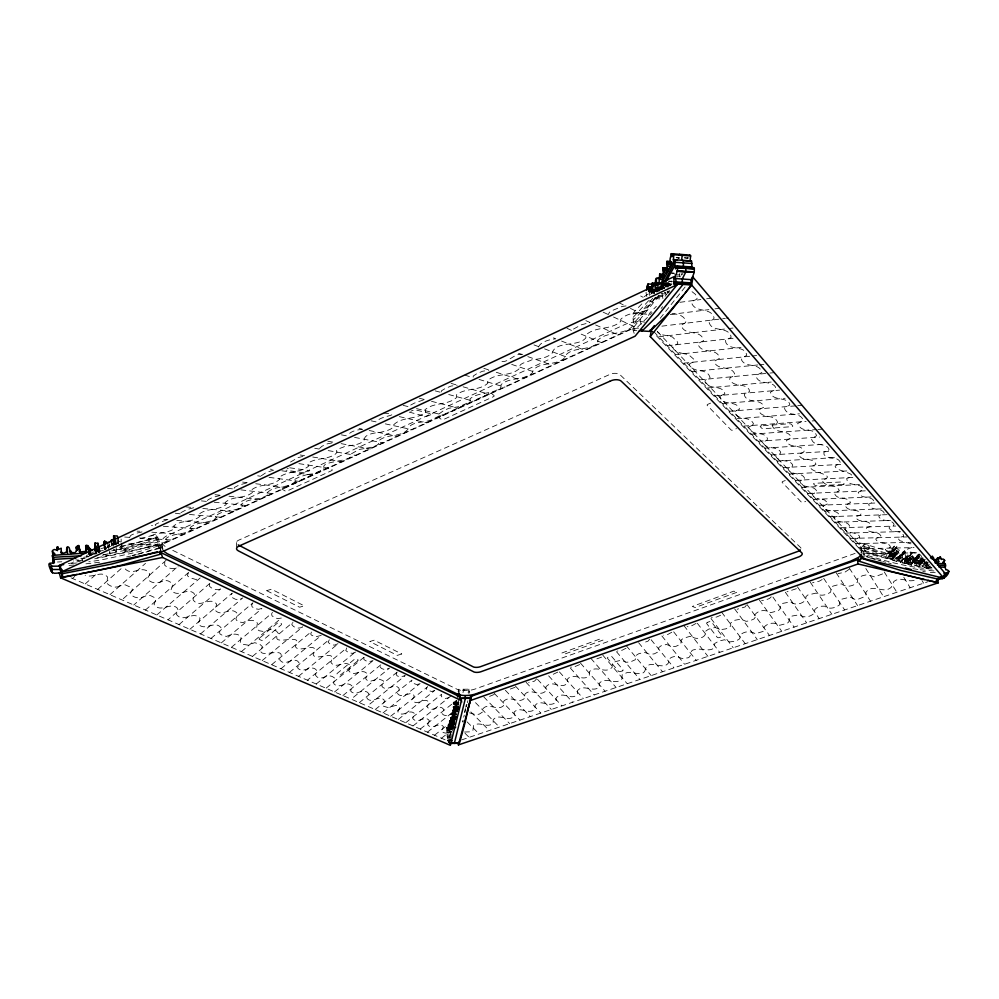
<?xml version="1.0" encoding="UTF-8"?>
<svg xmlns="http://www.w3.org/2000/svg" width="999" height="999" viewBox="0 0 999 999"><rect width="100%" height="100%" fill="white"/><g stroke="black" fill="none" stroke-linecap="round" stroke-linejoin="round"><path stroke-width="0.75" stroke-dasharray="5 3.75" d="M455.806 727.222L446.99 727.284L447.028 729.158A4.271 0.837 89.2 0 1 447.09 729.794L447.177 733.191A19.193 3.759 89.2 0 1 447.127 733.653L447.115 733.753A3.696 0.737 89.1 0 0 447.053 734.215L447.102 735.788A6.119 1.211 89.2 0 0 447.202 736.275L447.44 737.387L452.559 737.2M452.122 727.971L451.998 727.185L452.023 729.045M96.104 551.81L96.329 553.084M454.782 722.277C445.467 725.099 449.075 717.07 456.131 720.104L450.512 720.154L450.374 718.094M912.174 561.588C931.006 543.968 905.007 564.035 914.31 561.938A10.177 7.617 39.4 0 1 913.96 560.914C919.442 553.833 899.899 565.172 911.687 565.159L919.417 556.393L911.188 563.798A10.14 7.605 39.4 0 0 911.538 564.81L911.687 565.159M456.905 716.832C450.387 720.903 448.663 710.127 456.555 713.786M105.744 546.865L105.082 548.601A1.336 1.111 -1.8 0 0 105.195 549.063L105.345 549.537M159.403 548.663L156.194 541.383L156.244 534.54L154.083 535.052A277.834 256.855 -6.7 0 0 146.491 536.975L137.35 539.535M452.859 730.569C446.203 735.726 446.303 718.718 453.296 724.038M457.317 717.507L452.235 717.607L451.873 715.097L456.968 714.909M458.216 711.425C451.198 714.672 449.625 706.805 457.654 709.752M447.777 740.122L451.498 739.547M161.925 547.889L161.975 541.858M448.326 726.398L453.359 726.273M160.364 549.762L160.664 547.29A118.282 97.852 -5.1 0 0 159.478 541.87L156.244 534.54M160.639 549.55L160.664 547.29M121.841 543.756L121.953 547.527L121.004 549.462L121.878 550.062L146.528 543.806A275.399 254.957 -7.2 0 1 154.058 541.883L156.194 541.383M451.898 715.009L451.635 713.124L456.718 713.061M116.184 547.477L116.446 551.585L115.472 551.935A51.261 42.133 -1 0 1 113.049 552.734L109.828 553.608L109.59 544.48M447.627 740.808L447.739 740.109L451.536 739.959M448.139 725.049L453.171 724.937L453.209 723.85M455.207 724.675L450.162 724.787L449.438 720.416M456.893 717.12L451.81 717.207L451.261 720.866A8.591 1.711 89.2 0 0 451.186 719.917L450.661 718.194L455.706 718.056L450.387 717.856L456.855 717.619M458.816 707.317L453.196 707.367L453.321 702.397L462.462 701.947M458.216 706.78L458.291 705.906M450.761 719.03L455.869 718.918M453.933 726.635C445.367 729.407 450.924 727.834 449.3 722.339M453.196 707.367L453.396 706.418L459.677 706.305M458.953 708.978L453.846 709.065L453.833 706.743A13.437 2.747 89.4 0 1 453.783 706.206L458.878 706.118M449.388 722.889L455.856 722.814M664.223 288.361L663.586 284.678M452.397 740.521L447.39 740.634L447.352 741.832M450.512 720.154L450.524 719.367L450.162 724.75M659.977 289.747L659.852 287.462M913.011 556.905C892.756 576.298 926.373 544.243 907.142 562.912M109.89 552.047L109.828 553.608M451.898 714.947L458.017 714.71M111.801 543.094C111.738 544.605 115.472 543.056 116.121 544.567M664.947 283.566L664.872 285.389L670.391 285.165M896.89 546.253L896.003 548.164L899.462 550.062L897.589 549.9L891.87 556.231L893.955 556.131L890.571 553.309L896.89 546.253L894.217 546.166L893.88 547.989L892.394 548.301A2.135 1.611 38.5 0 0 891.945 548.801L892.482 552.397L872.402 546.441A247.964 199.962 46.1 0 0 866.195 544.592L864.023 544.692L863.561 550.449A96.191 71.453 40.1 0 0 863.773 554.233M446.99 728.658L451.998 728.508M538.511 347.053C540.496 341.633 550.087 339.385 555.806 338.798L552.01 337.3M452.172 727.984L452.472 727.047L452.697 728.159M754.944 615.446L755.007 614.522C758.703 609.989 765.821 609.315 770.516 612.712L778.321 610.689L779.932 609.053L780.644 604.782L783.041 603.321L790.621 601.885C795.042 605.831 802.259 603.958 805.881 599.899L805.881 596.828L807.642 595.042L815.771 593.144C820.204 596.74 826.323 595.154 830.644 592.095L831.23 587.762L832.966 586.126L841.42 583.853C846.165 587.812 853.546 586.45 857.554 582.017L857.367 579.095L858.728 577.41L862.674 575.649L867.394 574.65L874.512 576.885L882.654 573.901L883.715 572.327M905.082 563.511C901.697 559.939 910.788 555.719 912.05 552.859C913.623 556.805 906.18 559.977 906.617 562.699M104.108 545.929C105.095 554.283 103.646 545.866 106.131 548.476M687.649 257.33L687.749 258.516L684.515 258.004M453.296 726.098L453.159 724.949M680.019 277.06L679.607 273.551M641.845 303.883L636.825 309.116A321.978 112.45 89.8 0 0 633.853 312.412L632.904 314.685L633.403 323.726A145.454 49.713 -84.8 0 0 634.09 330.519L648.314 316.633M438.911 414.023L443.793 410.452L449.2 408.204L454.907 407.305M648.551 315.597L649.525 313.324A320.891 115.759 89.8 0 1 652.584 310.052L656.355 306.343M912.212 555.744L905.169 563.648L900.274 562.412L898.988 558.866L905.406 552.522L904.782 550.849L898.288 557.217A2.185 1.648 38.9 0 0 897.726 557.754L897.539 559.303M912.274 553.109L904.445 560.626M913.111 557.03L913.086 557.742A1.386 1.036 39 0 1 912.949 558.316M97.89 551.885L98.414 549.9L97.278 550.149M661.488 288.599L656.018 288.336L657.217 287.237M905.494 552.16L896.815 561.5L896.278 559.428L897.289 559.74L904.907 551.81M454.308 721.728L454.483 720.316L449.425 720.454M662.662 289.248L664.148 285.002L663.91 288.574M863.86 558.653L864.51 552.947L653.383 331.193M473.164 377.147L473.314 375.999L476.473 373.913L482.43 371.278L488.873 370.179M118.456 541.083L120.492 541.92M89.81 552.572C90.934 559.44 87.912 552.909 88.574 550.611M671.69 284.777L663.598 283.966M451.648 713.161L451.348 714.048M654.607 292.345L648.363 291.883A21.841 7.005 -85.8 0 0 648.201 291.134L648.226 291.009M906.642 561.463C907.704 557.991 903.695 557.729 904.757 560.639M861.001 553.221L861.825 547.065L889.772 555.332L889.247 551.735A2.135 1.611 38.5 0 1 889.697 551.236L891.17 550.924L891.508 549.113L894.18 549.188L893.293 551.098L896.74 552.996L893.418 553.271A15.622 11.863 38.3 0 1 893.581 553.858C898.163 555.019 893.318 555.919 894.967 557.067A42.82 31.968 37.7 0 0 896.952 557.804C900.461 559.278 898.8 556.718 900.449 554.845A2.198 1.648 38.8 0 1 900.998 554.32C904.182 553.359 899.899 560.914 906.118 560.314C908.603 563.274 906.493 549.9 909.415 557.654A3.459 2.61 38.9 0 1 909.39 558.578C908.865 560.077 909.977 559.378 910.314 560.651A1.374 1.036 39.1 0 1 910.176 561.213L912.212 561.825L911.875 563.861M929.27 564.285C927.771 569.23 923.451 566.121 927.621 563.848M453.896 709.065L454.021 709.877A36.439 7.268 89.5 0 1 453.771 711.201L453.421 712.799L458.516 712.712M452.41 710.739L457.505 710.439M919.492 565.234L919.13 563.161L921.765 563.473L922.327 562.599L921.927 560.289L924.587 560.589L925.099 559.465L918.98 566.346L924.587 560.589M319.555 448.426L322.04 446.228L327.385 443.818L333.816 442.569M458.529 693.768L458.616 689.31L468.956 689.16L469.717 692.22M468.881 693.606L469.43 690.746M456.943 717.282L451.785 716.932M448.189 724.575L453.221 724.412M662.911 298.539L662.075 294.068A3.009 0.999 -85.4 0 1 662.112 293.644M919.155 556.268C922.414 564.797 920.616 556.78 923.014 558.616C924.325 559.777 923.014 564.11 927.809 564.173M864.435 544.093L859.24 549.999L860.988 550.499A245.966 198.963 46.3 0 1 867.144 552.335L887.087 558.229L886.563 554.657A2.123 1.611 38.5 0 1 887.025 554.158L888.486 553.846L893.88 547.989M449.288 721.303L456.356 721.091M457.842 702.322L452.784 722.427L447.589 737.25M462.987 692.644L463.786 689.235L464.535 692.307M457.005 700.861L451.598 722.102L447.015 734.852M456.106 700.699L454.607 706.518L454.108 703.159L458.966 703.371M641.246 324.163C635.976 311.563 651.148 306.768 654.969 297.252M467.42 702.647L467.869 700.699M458.616 689.31L458.354 690.384A218.606 48.614 87.8 0 0 458.116 691.42M457.105 702.821L453.521 717.394A163.586 31.081 -89.7 0 1 452.31 721.915L447.252 736.088M450.362 745.316L448.514 741.283L459.128 698.076M468.956 689.16L468.706 690.222A218.119 50.162 87.7 0 0 468.144 692.569M458.316 703.221L458.641 702.022L458.941 703.021M465.721 707.242L466.383 704.595M452.235 717.607L452.609 711.213M156.793 614.972L200.175 577.971M464.96 712.299L465.759 709.14M464.248 715.147L463.711 717.195M466.408 706.63L466.945 704.545M464.398 712.449L465.397 708.566M668.169 285.901L668.606 283.966L669.13 285.926M447.852 730.681L447.465 727.16L447.277 728.771L453.471 728.658M441.183 391.92L441.496 390.771L445.154 388.549L451.011 386.076L457.167 385.264M290.497 462.038L298.077 457.629L304.633 455.956M462.962 722.215L463.374 720.828M651.798 289.86L651.785 293.119L650.449 294.543M209.353 584.165L209.44 586.263C212.512 589.385 217.882 591.108 221.678 588.299M667.994 290.896L667.844 293.544M450.349 718.606L455.831 718.618M918.993 566.308C907.192 565.147 918.955 559.315 919.579 555.282L912.362 562.799M536.663 678.783L534.515 681.118L528.621 682.754M914.21 562.749L913.361 560.589M129.858 537.125L130.12 536.388C131.294 532.517 152.597 531.368 137.113 531.193M105.32 549.862L105.27 546.815L105.395 549.1M660.876 285.926L661.326 289.685M678.209 258.429L679.345 257.942M448.289 742.182L448.838 740.783L449.138 742.994M105.519 554.433L102.198 555.257M363.923 657.342L363.898 659.49L365.684 660.739L368.818 661.763L372.989 660.614M925.748 565.759L926.31 563.224A2.123 1.586 39.5 0 1 926.323 562.874L926.685 561.925M649.587 639.26L648.001 641.158L642.994 642.919M904.557 552.722L905.756 556.605L910.688 557.867M904.195 562.699L909.889 556.668L910.826 554.133L910.014 552.634L912.05 552.859M164.773 562.35L164.698 565.222C168.294 568.481 174.088 570.154 178.159 566.808M897.489 559.477L902.996 553.571L903.183 551.923A2.198 1.661 38.8 0 1 903.745 551.398L904.644 550.836M902.996 553.571C900.386 553.021 904.008 557.592 899.687 554.882A42.969 32.018 37.7 0 1 897.689 554.145C896.29 552.959 900.711 552.085 896.29 550.936A15.684 11.888 38.2 0 0 896.128 550.337L897.015 550.362L890.883 556.768L893.456 558.079L898.875 552.247M922.901 558.578L919.18 563.111L917.769 562.937L916.27 559.228L919.942 557.904M114.81 541.82L113.736 542.719M434.702 690.484L431.718 691.533L427.135 689.959L426.361 688.848L427.535 686.475M396.84 672.752L396.103 674.238L397.04 675.786L399.975 677.022L405.232 675.611L367.282 706.106M891.92 556.218L897.714 549.825M99.363 552.085L99.763 547.989M209.865 583.329L168.007 619.83M252.685 603.234L251.686 604.969L252.085 606.805L255.357 608.753L258.766 609.315L261.238 608.528M917.869 554.944L917.819 556.006L912.124 561.925M188.424 572.452L187.412 575.674L189.46 577.547L195.829 579.482L198.601 578.771M311.438 632.042L310.714 634.003L311.376 635.052L315.322 636.925L321.216 635.401M682.929 273.289L682.08 274.663M663.348 285.726L660.988 289.56M121.179 541.957L121.141 539.06M176.211 567.932L133.754 604.994M918.68 554.62L913.173 560.427M166.121 560.277L121.953 599.887M656.093 288.311L655.831 287.325M648.438 291.833L656.93 291.983M661.738 285.789L657.966 291.371A304.071 87.375 -82.8 0 1 656.805 292.969M658.541 287.462L653.708 294.181M409.253 412.125L426.248 416.583L432.23 414.123L415.347 409.815L412.162 410.614M252.51 656.418L293.019 622.152M363.986 657.28L326.011 688.236M447.477 737.387L447.602 738.174M887.562 557.954L896.665 548.176M261.251 475.799L266.196 472.465L274.812 469.792L270.317 469.143M655.943 297.252L644.842 311.276L633.403 323.401M456.555 700.449L455.756 702.796L457.517 704.108M667.719 292.894L669.505 290.559M665.084 296.291L666.845 294.031M664.273 288.224L656.131 287.749L653.571 290.934L653.146 288.499M746.303 605.307L744.992 606.967L737.137 609.253M428.559 722.527L429.383 720.704C425.05 714.61 418.419 724.025 413.361 719.23L412.637 718.144L414.847 714.46L413.923 713.011C408.653 709.003 402.397 718.119 397.777 711.788L399.6 708.091L399.026 706.63L396.116 705.344L388.074 707.567L383.604 706.256L382.43 705.082L384.428 701.323L384.016 699.862C378.821 694.804 373.339 703.096 368.007 699.412L366.845 697.914L368.756 693.618C365.459 688.998 359.49 692.232 355.344 693.456L352.147 692.494L350.562 690.946L352.41 686.962L351.798 685.776C346.191 680.232 339.548 689.635 334.016 683.903L333.554 682.792L335.489 678.646L332.505 676.635A18.819 10.502 -22.3 0 0 332.143 676.473C326.661 673.85 319.705 682.317 315.372 674.962L317.158 671.303C312.425 662.637 302.884 674.962 297.54 667.719L299.4 663.299L297.665 661.151A11.551 6.618 -21.4 0 0 296.328 660.551C290.697 658.378 285.09 666.233 280.045 660.327L279.72 659.527C288.786 643.468 252.834 662.424 262.45 646.665L259.69 644.168A20.167 11.801 -20.1 0 0 259.365 644.043L254.683 642.682L248.152 645.154L243.144 644.33L240.247 642.519L241.134 636.725C236.913 632.504 231.206 634.178 226.598 636.388L223.064 635.776L219.892 633.89L219.605 632.105L221.141 627.872C215.097 620.004 205.819 630.806 199.213 624.974L198.501 623.176L200.062 618.456C193.232 610.127 183.329 623.463 176.461 614.46L177.972 609.69L176.91 607.704C169.718 602.022 160.514 613.461 154.046 604.407L155.906 599.562L154.783 597.689L150.587 595.654L146.828 595.279C141.883 598.538 135.302 599.1 130.832 594.492L130.532 592.956L132.417 589.635L131.656 587.687L125.087 584.802L119.942 585.876M896.815 561.5L894.242 560.701A42.657 31.918 37.8 0 1 892.269 559.964L891.408 559.04L893.456 558.079M660.177 318.319L685.252 286.838M96.94 557.817L161.801 544.617L632.604 328.621L658.953 295.854M665.784 287.362L670.666 281.293M648.663 300.637L632.954 317.545M652.747 298.251L641.083 312.375L633.204 320.005M105.182 547.577L101.049 548.588M88.886 553.958L88.874 553.221M661.151 308.416L662.637 306.656M428.534 722.539L427.672 724.75C432.167 730.594 438.936 721.44 443.444 726.573L441.62 731.33L443.469 732.642L446.041 733.154L450.299 731.455M649.987 314.86L652.01 312.5M849.275 569.243L844.817 572.24L838.024 573.601M355.681 652.06L352.41 653.396L348.264 652.497L345.754 650.486L346.778 647.901L307.43 680.194M644.118 296.703L651.248 292.033L660.426 289.186M886.687 554.457L894.217 546.166M890.733 552.797L896.128 546.952M890.609 554.008L896.003 548.164M887.087 558.229L896.29 548.314M890.883 556.768A15.559 11.851 38.3 0 0 890.721 556.181L896.128 550.337M890.721 556.181L896.528 550.112M891.845 557.142L897.264 551.311M893.93 555.556L899.35 549.712M892.419 557.867L899.462 550.062M891.483 559.028L896.827 553.209M891.47 559.64L896.99 553.858M892.519 558.803L898.763 552.185M898.95 556.83L900.024 557.979L899.137 558.503M896.24 559.515L903.346 551.685M899.35 556.73L904.819 550.899M899.512 557.679L904.982 551.86M900.186 562.287L905.706 556.543M900.274 562.412L905.756 556.605M904.47 558.503L910.014 552.634M905.668 558.866L911.338 553.209M904.407 562.986L909.889 556.668M906.905 561.625L912.424 555.831M906.355 562.287L912.474 555.881M912.224 561.226L918.281 554.62M912.187 556.693L912.349 556.231M911.125 563.486L919.192 554.957L911.375 563.424M912.075 563.711L919.692 556.056M914.497 563.673L921.328 557.23L921.353 556.143C918.293 550.899 910.014 554.932 907.604 548.988L912.087 547.44L912.974 546.815L912.624 545.529M919.205 562.112L918.93 560.976L921.727 558.166M918.93 560.976L922.114 558.004M914.984 565.809L920.566 560.052M919.155 561.038L922.739 558.404M919.867 561.276L923.138 558.678M919.055 563.349L923.85 558.316M919.255 563.598L923.863 558.778M919.43 563.673L924.125 558.941M926.41 567.095C920.828 567.744 918.131 561.388 923.888 559.44M919.005 564.91L924.612 559.14M919.092 565.009L924.699 559.253M919.53 565.459L925.136 559.702M922.089 566.458L926.772 561.675M925.723 565.909L927.596 564.01M925.911 565.746L927.784 563.836C920.204 563.511 917.207 560.864 916.133 557.704C913.81 557.23 915.696 560.526 917.094 559.04A10.215 7.63 39.3 0 1 916.745 558.016L917.631 557.942L917.819 556.006M926.248 565.809L928.121 563.898M771.203 596.828L769.48 598.488L765.034 600.187L761.638 600.449M90.322 555.756L90.971 555.569L90.597 551.972M494.18 694.455L486.85 697.539M696.053 623.413L691.895 625.711L687.137 626.735M72.49 578.471L74.788 576.411M85.19 583.965L97.865 572.714M97.677 589.373L121.541 568.281M109.927 594.68L145.517 563.361M145.392 610.039L188.137 572.877M179.021 624.6L220.567 588.911M189.885 629.295L232.23 593.069L230.981 595.504L231.83 597.365L235.439 599.263L238.773 599.575L241.296 598.651M200.524 633.915L242.807 597.864M210.989 638.436L252.984 602.772M221.303 642.906L261.9 608.553M231.431 647.29L272.652 612.537M241.421 651.61L281.531 617.944M262.163 660.601L302.647 626.848C299.313 629.258 293.943 628.034 291.833 624.65L292.27 623.164M271.641 664.697L310.951 632.017M280.981 668.743L321.253 635.376M289.46 672.414L329.533 639.323L328.122 642.257L330.432 644.355L334.303 645.192L338.336 643.568M298.526 676.335L338.349 643.543M316.233 684.003L354.445 652.747M334.528 691.932L373.189 660.514M342.907 695.554L381.568 664.21L380.119 666.882L381.468 668.481L384.603 669.592L389.61 668.044L351.161 699.125M359.278 702.647L397.577 671.778M671.765 632.255L668.094 634.303L663.548 635.152M557.767 672.102L551.86 674.924M375.199 709.54L411.975 680.069L411.326 681.78L412.3 682.991L416.695 684.527L419.168 683.99M382.979 712.911L420.079 683.516M390.659 716.233L426.81 687.424M398.214 719.505L434.727 690.471M405.694 722.739L441.62 694.243L441.446 696.64L443.456 697.851L445.754 698.438L448.813 697.627M413.037 725.923L452.472 694.73M420.279 729.058L456.268 700.661M427.435 732.155L456.056 709.64M434.503 735.214L453.171 720.566M441.471 738.224L450.349 731.268M649.412 295.442L649.75 291.271L648.863 291.483M515.022 687.324L507.267 690.159M115.385 540.434L115.534 543.881L113.262 543.094M626.061 648.214L622.29 650.162L617.32 651.098M671.69 281.019L671.79 281.98M674.662 274.675L681.855 274.962M579.682 664.585L573.214 667.307L570.654 667.082M124.138 552.16L126.149 550.936L125.749 549.937M822.165 579.52L819.367 581.143L812.487 582.792M796.365 588.698L786.975 591.808M119.905 585.901C115.772 588.523 110.04 586.588 106.881 583.291L107.542 576.972C100.986 569.805 92.383 578.721 85.14 575.224M752.185 425.449L753.496 423.801C749.999 415.609 738.623 420.891 734.852 412.949L734.827 411.6L736.188 410.739M638.736 320.766L632.155 324.8L632.105 326.798C622.327 335.452 607.854 331.193 597.989 339.96L597.627 342.969C588.773 351.586 570.841 346.029 564.585 356.868L564.435 357.979C556.056 366.246 538.011 361.213 532.392 371.64L532.567 372.602C523.663 381.019 510.227 376.673 501.123 384.553L500.974 387.337C492.02 395.117 479.22 391.371 470.129 398.688L470.104 401.323L468.206 402.659L459.403 406.568L454.982 407.317M855.069 553.396L475.074 689.023A13.312 5.22 -6.2 0 1 467.769 690.509A13.412 5.27 -6.2 0 1 460.676 690.297M601.573 657.117L596.278 659.053M287.038 468.893L288.286 468.306M410.739 411.276L411.713 410.826M720.604 615.247L716.758 616.982L711.388 617.782M710.576 403.146L707.991 404.233A1.523 0.812 -12.9 0 0 707.205 405.394L731.156 430.007A1.474 0.762 -13.1 0 0 733.029 430.032L736.513 428.596M145.529 547.877L154.72 545.279M721.515 395.304L719.929 396.391L720.154 397.927C724.075 405.544 734.228 400.836 738.885 407.205L739.497 409.29L736.226 410.739M785.264 480.507L782.941 481.406A1.374 0.662 -13.4 0 0 782.167 482.38L801.71 502.447L805.694 501.548M646.965 310.227C638.249 313.511 627.921 312.038 620.716 319.355L620.716 321.441C610.889 330.444 596.066 325.899 586.063 334.865L585.814 337.924C577.984 347.402 555.556 340.322 552.072 353.296C546.316 358.454 538.761 358.916 531.605 359.877C528.384 362.137 517.694 362.849 519.73 368.269C510.776 376.973 497.052 372.415 487.824 380.432L487.737 383.316C478.708 391.371 465.634 387.425 456.406 394.892L456.468 397.602C447.352 405.669 433.853 401.885 424.775 409.94L425.636 411.388L425.075 412.562C415.634 420.092 401.136 416.421 393.244 425.287C394.13 429.682 383.541 431.518 379.508 432.542C374.925 432.555 363.636 434.677 364.61 439.323M95.492 553.171L95.792 549.55M789.497 467.27L787.936 468.618C790.671 476.423 801.947 471.029 804.794 478.696L799.912 481.006L800.873 483.341A23.014 8.579 6.1 0 0 801.123 483.591C805.107 488.873 814.148 484.665 816.957 491.658L814.297 493.144M281.368 618.056L277.697 618.618L274.912 617.744L272.028 615.859L271.653 614.21M157.942 544.018L131.581 551.423L94.743 558.816M461.563 739.934L927.796 581.755M158.004 537.2L118.669 547.452M158.379 545.966L138.923 551.685L107.492 558.628A235.589 181.955 1.2 0 1 96.878 560.626L88.811 561.813M158.441 539.148L138.824 544.892L111.701 550.861M721.565 395.304L724.787 393.931L724.55 391.983C719.979 384.827 709.128 389.985 705.057 381.968L705.182 380.169L710.089 377.759C707.529 367.669 694.592 373.276 689.834 365.796L689.572 363.723L693.418 361.975L694.293 361.001L693.88 359.303L688.498 354.558L683.828 353.683M160.389 547.502L132.143 555.581M751.985 425.474L748.463 427.097L750.449 430.157A24.6 10.015 6.7 0 0 750.724 430.457C755.157 435.576 764.148 431.318 767.432 438.411L767.107 440.097L762.961 442.17C765.721 450.512 777.047 445.117 780.756 452.297L779.994 453.833L775.674 455.881C778.383 463.548 789.385 458.079 792.769 465.147L791.982 466.608L789.522 467.27M814.21 493.169L812.299 494.343L813.161 495.954L815.172 497.739L819.555 499.15M159.291 548.451L137.737 554.345M159.365 541.658L130.569 549.238L102.647 554.92L108.666 555.257M110.602 546.503L109.478 546.778L109.515 546.078M132.143 555.694L136.339 554.682M116.608 543.468L107.48 546.853L105.819 548.901L101.473 548.676M914.16 580.294C907.379 582.579 900.386 576.073 893.83 581.543L891.52 586.975C883.528 594.954 873.301 582.642 865.908 592.245L866.058 595.142L865.084 596.465L857.966 599.3L855.219 599.55L850.249 597.077L841.87 599.138L839.959 600.774L839.372 605.032C835.176 607.966 829.045 609.827 824.712 606.181L821.54 606.218L816.683 607.879L814.734 609.64L814.722 612.687C811.213 616.67 804.008 618.643 799.662 614.747L792.195 616.021L789.697 617.469L788.898 621.678L787.337 623.289L779.57 625.312C774.912 621.84 767.794 622.764 764.11 627.122L764.247 629.82L763.111 631.43L755.344 633.753C750.561 630.681 743.793 631.118 739.847 635.426L740.022 637.986L738.898 639.46L735.127 641.146L729.757 641.945L724.487 639.76L719.105 641.058A18.144 11.876 -1.4 0 0 718.706 641.183L714.672 643.518C715.484 654.645 700.611 647.165 694.63 649.65C688.199 650.074 693.131 658.091 686.251 658.029C681.468 660.689 677.784 654.457 672.976 656.917A10.589 6.906 0.3 0 0 671.266 657.504L668.368 659.54L668.456 662.924C662.637 671.091 649.612 658.304 645.504 668.781M423.439 399.95L414.485 403.059L410.814 404.995L409.428 406.918L402.51 405.219M126.648 556.942L130.744 556.031M114.56 549.487L113.249 549.712L116.446 551.585M92.158 554.87L81.606 559.09L82.942 560.214L75.762 559.927M166.958 519.83L157.218 523.401L155.195 524.787L155.956 525.724L151.511 525.387M289.698 467.794L309.815 470.629L304.395 472.839L286.001 470.229M94.843 553.359L90.609 553.708A12.313 10.227 -3.3 0 0 90.672 553.271M68.282 563.661L80.345 561.201M307.517 474.463L299.313 476.985L295.167 479.12L294.218 480.219L294.98 480.844M857.529 538.236L859.739 537.412L859.402 536.101C855.931 530.894 847.951 534.715 844.867 529.145L845.579 528.121L849.138 527.272L849.4 525.449C845.928 519.955 837.936 523.901 834.402 518.581L834.165 517.357L838.623 515.809L839.135 514.697C835.776 508.541 825.711 513.324 823.288 506.093L828.396 503.421L824.325 499.825L819.58 499.138M103.347 550.486L91.721 552.385M926.622 567.919L930.381 566.908L929.907 565.434M246.491 482.967L238.948 485.089L234.678 487.337L234.028 488.461L235.027 489.073M96.416 553.821L86.863 555.194M626.073 305.919L622.115 306.456L613.249 310.127L609.477 312.25L608.279 314.573M857.454 538.249L854.657 539.635C857.654 545.741 867.095 540.958 869.617 547.639L864.56 549.7C866.72 555.407 874.2 552.16 877.659 556.118M219.93 495.554L212.762 497.377L208.292 499.6L207.243 500.811L208.429 501.61L197.59 500.499M99.588 562.25L84.253 564.035M927.821 562.787L926.835 561.938M679.907 302.31L700.873 299.55M706.618 298.788L710.913 298.226M670.179 314.535L708.878 309.628M714.934 308.853L719.48 308.279M661.875 326.161L719.717 319.093M722.702 318.731L725.299 318.419M658.703 336.788L727.047 328.746M728.533 328.571L733.016 328.047M667.245 345.754L733.716 338.224M675.636 354.57L741.046 347.44M683.828 363.174L750.973 356.131M752.384 355.981L756.618 355.544M83.679 557.242L89.748 556.605M691.857 371.603L757.717 364.96M759.252 364.81L763.86 364.348M699.712 379.857L768.506 373.201M769.942 373.064L774.262 372.639M82.467 560.264L73.451 561.026M707.442 387.974L771.24 382.043M714.984 395.891L779.632 390.122M366.296 448.239C369.855 447.465 381.044 445.841 378.633 441.296L378.946 440.646C387.013 433.379 402.098 437.662 408.204 428.821C411.176 420.704 425.861 423.251 432.842 419.18A26.049 7.68 -15.9 0 0 433.441 418.906L439.135 415.934L439.722 414.785L438.973 414.073M85.115 558.341L80.707 558.279M154.77 545.279L163.536 542.769L166.933 540.958L167.295 540.097L166.009 539.672M722.364 403.646L785.114 398.276M729.632 411.276L796.328 405.806M797.764 405.681L802.085 405.332M736.738 418.743L799.475 413.811M743.731 426.086L806.106 421.391M812.15 420.941L815.172 420.704M74.038 565.047L66.995 565.546M522.752 354.345C513.074 352.709 506.768 365.921 498.751 360.065M751.46 434.203L816.358 429.57M817.856 429.458L822.352 429.133M758.179 441.258L819.567 437.062M764.735 448.151L825.486 444.193M76.486 563.049L68.856 563.511M771.191 454.932L831.48 451.186M777.047 461.076L836.95 457.517M307.605 474.475L313.112 473.826L319.343 471.291A25.187 6.993 -14.5 0 0 319.892 471.041L324.2 468.056C319.443 460.264 354.857 462.275 351.248 453.908L358.941 449.513L366.271 448.226M783.278 467.619L842.831 464.248M789.385 474.038L848.75 470.841M57.443 562.012L61.838 561.775M795.404 480.357L854.445 477.347M802.06 487.362L860.676 484.552M807.854 493.444L866.008 490.809M813.536 499.4L871.091 496.94M819.118 505.269L874.799 503.034M824.6 511.026L881.343 508.878M829.982 516.683L887.137 514.66M835.301 522.265L890.521 520.442M840.509 527.747L895.803 526.048M845.641 533.129L900.461 531.58M850.686 538.424L906.905 536.95M447.327 740.808L452.634 740.684M448.613 741.932L452.372 741.845M855.656 543.643L911.088 542.32M446.665 731.855C453.121 734.69 454.145 726.198 446.703 730.157M447.215 732.929L452.222 732.816M447.003 735.027L452.01 734.914M447.202 736.275L452.21 736.151M452.622 738.061L447.589 738.249L447.714 739.522M860.526 548.763L914.035 547.602M449.75 722.627L454.795 722.527M449.425 723.788L455.007 723.526M449.925 724.075L454.97 723.963M449.95 724.275L454.995 724.163M448.139 725.249L453.146 725.024M453.146 725.374L448.139 725.474L453.159 725.474M448.201 725.724L453.221 725.624M448.339 726.136L454.67 725.898M453.958 726.748L448.813 726.96L448.214 723.975M447.465 727.16L456.218 726.972M446.89 727.722L455.631 727.534M446.89 727.859L455.631 727.672M455.844 727.909L447.102 728.096L447.028 727.309M448.426 729.357L453.446 729.245M446.803 729.957L452.097 729.682M867.881 553.758L918.63 552.759M451.286 714.235L456.543 714.023M451.698 714.635L458.029 714.535M451.673 716.37L457.355 716.695M450.337 718.318L455.769 718.368M451.898 718.793L456.968 718.681M450.399 719.33L455.444 719.218M450.499 719.567L456.193 719.43M451.098 719.667L456.218 719.542M449.313 721.041L455.644 720.903M449.275 721.39L454.582 721.34M449.288 721.653L454.32 721.553M449.25 722.289L454.77 722.202M453.496 706.543L459.827 706.455M453.121 706.88L458.941 706.655M453.146 707.192L458.241 707.105M453.708 708.216L458.816 708.116M453.546 708.766L458.666 708.578M453.796 708.965L459.153 708.703M454.12 709.315L459.228 709.228M458.354 710.876L452.372 711.101L457.679 711.113M452.697 711.638L458.191 711.45M887.424 558.466L922.914 557.842M453.546 702.11L458.841 702.359M453.121 703.196L458.179 703.071M458.603 704.295L453.409 704.595L458.566 704.52M906.917 563.174L927.222 562.849M362.637 429.333C357.954 429.545 348.751 431.506 348.114 435.876M926.298 567.844L931.543 567.769M920.841 562.462L920.341 561.55M667.532 335.751L660.801 334.553L657.305 331.718M931.842 567.345L929.657 567.27L927.821 564.273M683.728 353.683L676.91 352.073L673.526 348.976L672.577 346.466L677.759 343.756L677.647 342.12L672.427 336.975L667.607 335.739M89.248 554.358L92.133 554.495M116.221 549.438L133.329 550.312M634.09 330.519L636.85 330.694M113.424 542.919L118.481 543.206M128.834 543.793L157.655 545.442M633.016 313.386L648.663 314.298M657.067 296.266L663.773 296.678M654.982 297.352L662.999 297.852M654.782 298.576L661.45 298.988M663.686 287.799L655.531 287.275L656.068 287.625M655.144 287.587L664.61 288.212M655.132 288.024L661.85 288.461M655.931 288.386L661.45 288.661M661.326 289.161L654.657 288.736L654.233 292.332A3.009 0.987 -85.5 0 0 654.083 293.569M650.237 288.786L662.325 289.548M650.187 289.023L660.926 289.71M650.087 289.485L659.602 289.985M648.788 289.847L659.914 290.384M648.201 289.897L659.852 290.584M648.626 290.247L659.377 290.934L648.363 290.359M653.521 290.846L657.642 291.196M667.032 291.696L669.817 291.97M648.201 291.134L657.829 291.783M651.785 293.119L654.495 293.281M661.251 293.706L666.633 294.056M658.291 295.467L664.997 295.891L665.883 292.282L664.535 292.857A21.778 7.218 -85.7 0 0 664.347 292.37M124.675 537.05L130.407 537.412M139.46 537.986L171.803 540.022M668.743 281.056L672.277 281.418M668.718 281.219L671.59 281.668M669.068 281.543L671.803 281.718M663.898 282.218L672.04 282.754M664.909 283.216L671.74 283.679M660.913 283.291L672.015 283.953M661.837 283.554L668.631 284.003M663.648 283.903L671.927 284.39M663.548 284.24L672.177 284.703M660.676 284.703L670.691 285.289M660.701 284.802L668.831 285.339M661.013 285.102L670.341 285.714M661.013 285.514L667.769 285.951M657.292 286.076L668.206 286.775M661.038 287.038L663.761 287.213M656.867 287.075L664.185 287.6M653.908 287.075L664.735 287.774M671.553 272.977L674.325 273.239M671.415 273.102L674.163 273.276M677.334 276.124L680.082 276.311M933.953 570.953L919.23 569.63M684.49 257.617L688.711 257.942M676.148 257.417L678.933 257.617M676.61 257.867L679.407 258.067M151.773 532.205L183.991 534.428M163.386 526.273L196.353 528.771M114.972 544.155L114.81 540.721M935.264 572.727L928.059 572.102M163.811 519.38L167.907 519.705M176.786 520.442L208.791 523.064M932.217 569.093C908.403 567.494 885.214 561.226 862.612 553.846M175.3 513.211L181.244 513.986M189.435 514.46L221.366 517.295M185.752 506.855L194.081 507.642L186.713 509.577L180.769 512.724L180.632 513.686M202.809 508.479L234.053 511.463M672.002 313.761C677.572 313.873 683.566 315.272 686.038 320.991L685.564 322.615L681.206 325.299C684.153 336.101 699.125 329.133 703.333 339.036L703.471 340.771L698.101 343.494L698.763 345.941C703.471 353.771 714.959 347.964 719.205 356.481L719.642 358.254L714.784 361.039L714.809 363.074C719.355 370.904 732.654 364.985 735.089 375.274L730.019 377.747L729.732 379.52C733.603 387.749 744.605 382.48 749.163 389.61L749.475 391.658L744.392 394.18L744.492 395.704C748.226 403.546 758.541 398.738 763.174 405.07L763.835 407.23L758.953 409.59L758.89 410.939C762.474 419.093 774.1 413.636 777.472 421.953L777.197 423.064L772.215 425.312C774.874 434.59 788.298 428.721 791.295 437.612L786.4 440.571C788.898 449.25 800.973 443.369 804.17 451.098L803.508 452.26L798.813 454.27C800.961 462.35 812.649 456.58 815.821 463.823L815.846 464.56C796.415 471.216 841.92 474.088 822.327 480.044L822.327 480.756C825.574 487.762 836.25 483.404 839.36 490.659L834.515 493.369C837.05 500.849 847.564 495.754 850.524 502.559L845.191 505.257C847.539 512.612 857.829 507.629 861.001 513.986L860.351 515.059L855.806 516.62L856.031 517.894C859.54 523.239 867.656 519.193 871.028 524.825L870.579 526.635L866.907 527.497L866.22 528.571C869.317 534.153 877.422 530.244 880.768 535.614L880.968 536.888L876.31 538.199L875.748 539.173C878.683 545.279 888.336 540.384 890.621 547.227L885.389 549.338C887.587 555.094 895.241 551.648 898.601 555.894L899.225 557.392L895.141 558.591L894.729 560.227M214.173 502.21L246.915 505.569M215.022 494.692L220.492 495.292M228.996 496.228L259.852 499.625M928.258 562.4L898.975 556.967L863.673 546.391M922.801 571.515L925.436 571.828M927.547 564.198L913.411 561.975A192.844 137.974 34.4 0 1 905.106 560.077L879.932 553.496L863.76 548.089M227.485 488.274L235.227 489.198M240.884 489.86L272.927 493.631M242.607 482.08L247.178 482.654M255.732 483.741L286.151 487.562M469.605 712.861L476.048 714.784L479.408 714.085L483.304 711.5L482.692 709.053C488.449 701.598 497.964 712.387 504.17 704.982L503.633 701.348C510.089 694.405 518.344 704.894 524.912 697.976L524.825 694.317C530.981 687.312 539.547 697.789 546.116 690.671L545.854 687.012L547.24 685.526C553.921 680.294 561.363 689.872 567.494 683.054L567.432 679.17C574.038 671.703 582.617 682.28 589.31 675.649L589.36 671.815C596.053 664.223 605.594 674.849 612.175 667.22L612.262 663.249L615.571 661.563L621.291 660.189L626.286 662.287L630.656 661.813L635.264 659.752L635.901 655.544L638.711 653.733L644.542 652.322L649.75 654.333L654.258 653.87L658.541 651.66L658.778 647.539L660.988 645.854L666.52 644.455L671.74 646.515L675.911 646.341L680.781 644.118L681.256 639.947L683.478 638.236L689.834 636.4L692.969 637.237M664.947 284.815L665.384 284.253L665.484 285.539A1.986 0.662 -85.3 0 1 665.484 286.601L667.657 283.341A14.935 5.032 -85.1 0 1 667.344 282.093M928.446 565.796L901.235 561.051L863.611 550.262M257.692 475.836L260.652 476.236M269.081 477.36L299.5 481.443M125.699 549.937L124.85 548.801C132.268 543.144 142.345 545.554 149.838 540.009L150.337 539.06L148.314 538.261L148.739 537.487C156.543 531.106 167.932 534.552 175.349 527.734L173.514 526.123C181.169 519.443 192.782 522.964 200.125 516.108L198.451 515.022L198.876 514.273C206.918 507.754 218.194 510.889 226.236 504.52L226.111 503.434M917.856 569.43L910.838 568.319M281.793 470.779L313.012 475.237M118.282 540.159L118.419 543.593L113.898 542.807L115.547 544.243M298.926 463.636L328.446 468.156M300.262 454.995L304.57 455.694M312.749 457.018L342.27 461.825M314.722 448.276L319.093 449.038M328.196 450.599L356.193 455.432M454.97 713.748C450.524 712.399 446.128 718.281 442.095 713.698L443.706 709.315L441.933 707.779L439.348 707.005L432.055 709.377L427.659 707.704L427.085 706.58L429.345 702.846L428.259 701.373C423.189 697.589 418.206 705.694 413.199 701.186L412.525 699.013L414.26 696.303L413.561 694.829L410.626 693.568C406.256 694.13 400.736 698.264 397.165 693.181L399.25 689.372L398.751 687.886C393.594 682.891 388.124 691.271 382.829 687.387L381.755 685.876L383.791 681.83L383.067 680.606L378.396 678.87L370.254 681.293L367.095 680.257L365.622 678.683L367.557 674.662L366.933 673.463C361.388 667.881 354.695 677.334 349.25 671.453L348.813 670.329L350.799 666.146C345.179 658.741 335.889 670.404 330.819 662.212C337.6 648.064 315.784 661.9 313.099 654.657C320.642 639.884 299.026 653.733 295.604 646.865L295.517 646.116C304.857 630.619 268.719 648.788 278.459 633.553L276.436 631.018L270.816 629.145L264.273 631.618L259.315 630.769L256.443 628.933L257.405 623.064C253.309 618.731 247.552 620.304 242.982 622.589L239.51 622.015L236.301 620.092L235.951 618.294L237.7 615.109L237.45 613.673C231.069 605.619 222.552 617.195 215.809 610.876L215.06 609.065L216.721 604.295C210.115 595.629 200.075 609.153 193.282 600.112L193.007 598.738L194.78 595.292L193.931 593.281C186.801 587.087 177.497 598.838 171.054 589.772L172.927 584.865L172.015 582.991L168.044 580.869L164.211 580.319C159.153 583.354 152.66 584.34 148.089 579.595L147.677 578.021L149.6 574.687L149.113 572.739C141.708 564.335 131.893 577.135 124.688 568.319L124.438 566.495M327.834 441.208L333.629 442.27M341.121 443.643L370.292 448.963M341.396 434.852L347.128 435.951M354.558 437.387L383.416 442.944M359.053 428.446L361.875 429.021M369.205 430.519L397.802 436.351M464.498 732.042L469.967 731.83L472.927 730.406L473.476 725.699C479.607 720.666 487.062 728.92 493.181 723.139L493.156 719.829C498.788 712.399 508.216 722.976 514.46 715.883L514.547 714.535M371.178 420.829L376.611 422.003M385.289 423.863L412.312 429.695M383.703 413.074C404.258 414.935 380.232 415.646 377.51 421.004L377.872 422.215M399.338 416.633L427.023 422.939M107.43 546.203L108.616 548.189L108.504 545.891M416.546 408.616L443.831 415.234M864.51 552.947L932.429 569.667M419.368 398.214L424.6 399.55M431.531 401.323L458.878 408.329M882.841 561.5L885.726 562.237M891.495 552.11L888.835 552.022L888.486 553.846M879.008 560.514L881.393 561.138M888.436 562.949L891.158 563.661M907.479 562.699L907.567 563.523A1.374 1.036 39.1 0 1 907.417 564.098M435.164 390.859L440.447 392.282M448.701 394.518L474.05 401.361M451.098 383.391L457.654 385.264M463.111 386.813L489.423 394.318M872.514 558.728L874.625 559.34M464.597 375.075L472.352 377.41M479.033 379.42L504.92 387.2M483.828 368.344L488.211 369.73M496.291 372.29L520.604 380.007M877.497 559.815L880.319 560.714M871.465 558.416L865.184 556.343M876.26 559.415L865.696 555.906M511.688 364.398L536.5 372.714M191.021 528.359L192.12 528.946C184.84 535.664 173.676 532.38 165.946 538.523L165.959 539.66M518.506 353.309L521.378 354.333M527.822 356.606L552.547 365.359M533.966 344.905L538.274 346.516M544.605 348.876L568.781 357.904M561.6 341.084L585.177 350.387M566.982 328.234L573.051 331.218M581.168 334.141L601.81 342.757M71.116 577.884L448.514 741.283M585.864 320.654L590.059 322.502L581.206 324.862L573.126 329.258L572.614 330.582M595.629 324.95L618.581 335.065M190.971 528.359L190.459 527.36C198.039 520.891 209.428 524.25 216.646 517.532L215.285 516.758M603.146 312.175L608.541 314.685M613.548 317.02L634.165 326.636M226.099 503.421L224.975 502.622C232.555 495.566 244.343 499.175 252.347 492.532L252.934 491.658L251.448 490.497L252.248 489.373C260.489 483.466 272.24 486.65 279.695 479.195L278.396 478.109C286.825 470.267 300.287 473.563 308.828 465.946C304.258 461.526 320.492 458.479 324.488 458.466C328.659 457.155 334.877 455.969 337.063 452.21C333.978 449.25 342.769 447.827 344.468 446.541C351.049 444.992 361.064 445.517 364.635 439.335M121.141 546.403L156.219 537.974L159.44 545.279A117.757 97.552 -5.2 0 1 160.427 549.6M172.765 550.362L456.98 689.198A13.312 5.22 -6.2 0 0 460.726 690.297M618.793 302.647L625.461 305.931M630.456 308.404L643.406 314.785M99.987 551.411L99.026 549.3M910.988 543.856L899.849 540.696L898.263 538.698L898.763 537.649L903.583 536.338L903.546 535.114C900.349 529.52 892.144 533.553 889.035 527.996L889.647 526.848L893.443 525.961L894.08 524.2C890.883 518.369 882.641 522.514 879.145 517.182L878.87 515.871L884.29 513.199C881.605 506.805 870.141 511.675 868.643 504.17L874.113 501.66L872.876 499.562C868.643 495.816 860.451 498.938 858.216 492.345L863.273 489.597C860.813 482.267 851.335 486.8 847.502 481.256A22.977 8.616 5.3 0 1 847.314 481.056L846.653 478.521C862.761 473.326 835.476 471.965 835.127 466.121L840.484 462.837C838.149 455.806 829.257 459.89 824.899 455.457A14.023 5.495 5.6 0 1 824.013 454.458L823.875 452.235L828.483 450.636L829.033 449.263C825.698 441.77 813.511 447.589 811.463 438.736L816.558 435.726C814.235 427.522 804.033 432.292 799.675 426.848A24.575 10.09 5.7 0 1 799.475 426.61L797.639 423.414L802.809 421.128L803.121 419.98C799.924 411.513 788.011 417.182 784.64 408.803L784.789 407.455L789.847 405.045L789.16 402.784C784.764 396.728 772.19 401.061 770.454 392.157L775.861 389.26L775.561 387.15C771.041 379.982 759.777 385.414 756.168 376.848L756.68 375.112L761.875 372.577C759.49 362.113 745.878 368.356 741.595 360.09L741.845 358.129L746.815 355.307C744.43 344.518 730.381 351.198 725.848 342.645L725.524 340.272L731.093 337.512L730.831 335.676C726.723 325.861 711.363 332.904 708.965 321.828L713.423 319.243L714.098 317.932C711.113 306.656 695.117 313.424 691.633 302.884L692.17 301.311L696.34 299.463L697.414 297.764L695.404 294.33L691.708 291.421M640.684 296.004L643.131 297.29M649.537 300.637L653.021 302.447M692.981 637.25C696.865 640.009 707.329 637.599 705.144 631.58L708.478 629.22L715.122 627.459L720.441 629.682L725.823 628.87L729.62 627.172L730.793 625.686L730.594 623.101L734.64 620.317L740.871 619.13L746.116 621.328L749.824 620.779L753.92 619.03L755.157 617.394L754.944 615.459M658.978 287.4L661.35 288.711M909.914 557.205L910.589 557.729M165.11 546.441L163.436 544.992A17.832 8.504 0.3 0 1 163.062 538.686A17.695 8.442 0.3 0 1 166.696 535.876L621.378 326.086L627.06 323.576L634.815 321.728A20.554 12.213 -11.9 0 1 644.605 322.153M452.397 709.777L453.421 712.799M657.617 287.213L656.281 291.521A21.803 7.118 -85.7 0 1 656.38 292.195M465.022 733.266L469.155 737.362M295.017 480.856L295.454 481.293C287.912 489.035 275.125 484.965 267.545 492.382L268.943 493.518L268.406 494.355C260.464 500.824 248.951 497.452 241.358 504.283L242.545 506.143C234.84 512.749 221.666 508.953 215.235 516.745M467.095 721.877L479.158 733.965M470.829 711.9L489.248 730.531M475.524 702.672L499.413 727.085M483.691 696.827L509.627 723.626M494.143 693.231L519.917 720.129M656.518 335.826L861.413 550.749A15.472 6.556 -13.4 0 1 861.837 553.271M657.354 331.518L860.039 545.429A15.435 6.593 -13.5 0 1 859.839 549.338M505.344 690.259L530.307 716.608M515.322 685.938L540.759 713.061M526.073 682.305L551.286 709.49M537.524 679.32L561.888 705.893M548.663 675.861L572.589 702.26M559.415 671.915L583.354 698.613M570.392 668.094L594.18 694.942M580.494 663.124L605.107 691.233M590.821 658.279L616.108 687.499M602.709 655.069L627.222 683.728M616.47 651.685L639.872 679.432M626.323 645.779L651.173 675.611M638.611 642.682L662.512 671.753M651.123 639.735L673.963 667.869M447.152 728.071L447.277 728.771M661.887 635.951L684.602 664.26M673.676 631.83L696.228 660.314M683.828 625.511L707.929 656.355M646.828 296.566L646.053 293.057A3.022 0.974 -85.6 0 1 646.141 292.22M697.339 623.264L719.742 652.335M710.976 618.481L733.204 647.777M721.653 612.2L745.217 643.693M121.391 545.916L121.965 547.165M734.652 608.891L757.304 639.597M747.002 604.52L769.492 635.464M759.415 600.124L781.755 631.306M772.926 597.077L794.118 627.11M785.339 592.232L806.63 622.864M797.464 586.825L819.205 618.593M810.251 582.167L831.88 614.298M823.7 578.346L844.654 609.964M836.225 572.852L857.567 605.581M849.35 568.144L870.529 601.186M865.833 568.518L883.615 596.74M884.252 571.94L896.84 592.257M903.783 577.247L910.164 587.737M922.002 580.519L923.588 583.179M514.535 714.51L513.961 712.324C520.304 705.294 528.508 715.659 535.102 708.978L535.077 705.419L536.55 703.945C543.006 700.024 549.999 708.116 556.218 701.81L556.031 698.214L557.292 696.778C563.96 691.458 571.366 700.936 577.547 694.293L577.31 691.895M632.604 328.621L635.077 336.201M645.516 668.818C643.93 678.059 632.367 670.916 626.897 672.677A17.483 11.239 1.7 0 0 626.535 672.814L622.14 674.837L622.027 678.746C615.446 686.238 606.006 675.761 599.35 683.266L599.238 687.05C592.794 693.081 583.141 683.266 577.31 690.946L577.31 691.882M95.479 551.76L95.642 552.297A1.648 1.374 -2.4 0 0 96.029 552.971M860.539 546.64L861.912 551.96M161.801 544.617L163.461 551.173M676.798 276.348L676.972 277.41M681.555 275.137L681.206 273.514M459.065 690.908L459.34 692.382M86.638 557.092L86.413 555.694M453.733 702.447L453.858 703.458M88.899 550.699L89.173 554.22M88.774 551.323L89.048 554.732M90.26 550.686L90.609 555.481M89.485 552.41L89.748 555.806M95.467 551.323L95.529 553.621L95.367 551.46M96.578 551.136L96.853 553.708M96.204 549.9L96.441 553.309M95.904 550.087L96.129 553.483M98.339 549.038L98.551 552.447M98.002 548.876L98.227 552.285M97.515 548.139L97.74 551.548M99.588 547.727L99.912 551.211M99.425 547.702L99.8 551.748M98.938 548.975L99.163 552.385M98.764 548.851L98.963 552.509M98.626 548.876L98.739 552.397M104.695 544.467L104.97 549.013M104.633 544.492L104.895 549.075M104.408 546.478L104.608 549.887M104.258 546.203L104.458 549.612M105.819 547.065L105.944 549.587M108.229 544.705L108.416 548.139M107.792 544.28L107.967 547.714M109.515 544.368L109.715 546.765M111.588 543.331L111.676 546.016M112.924 542.869L113.037 545.154M111.576 540.559L111.738 544.005M113.998 540.409L114.361 544.942M113.749 539.385L114.036 543.606M113.686 540.072L113.849 543.518M113.062 542.794L113.224 546.228M115.584 541.633L115.684 543.918M115.035 540.696L115.185 544.143M114.773 540.484L114.91 544.105M114.473 540.746L114.623 544.193L114.248 540.322M116.009 540.721L116.134 544.842M117.333 539.373L117.47 542.807M118.257 538.049L118.544 543.356M120.879 546.053L121.004 549.55M121.628 543.231L121.878 550.062M236.438 542.557L236.526 547.027M667.956 287.312A3.134 1.061 -85.3 0 1 668.081 286.301M800.973 548.201A6.244 2.722 -12.7 0 0 800.748 547.702L619.954 374.662A7.842 4.483 -10.7 0 0 610.764 374.013L238.611 540.209A6.943 3.347 -1 0 0 236.613 541.92A6.981 3.359 -1 0 0 237.4 544.38M638.636 328.122A20.604 12.15 -11.8 0 0 636.051 328.321A20.43 12.05 -11.8 0 0 628.271 330.169L166.646 541.933A17.732 8.392 0.3 0 0 162.15 546.303A17.87 8.454 0.3 0 0 162.338 549.475M462.812 720.516A163.287 32.105 -89.7 0 1 462.462 721.703M602.984 640.084L564.822 654.02L561.9 652.996L599.987 639.01L602.984 640.084M401.71 653.958L397.302 655.381L369.792 641.545L374.188 640.184L401.71 653.958M266.758 590.721L299.575 607.217L304.245 605.844L271.466 589.198L266.82 590.609M736.675 592.382L695.192 607.504L692.282 606.468L733.89 591.121L736.675 592.382M259.79 637.911L259.49 638.174A1.611 0.949 -20.5 0 0 259.553 639.497L261.313 640.297A1.611 0.949 -20.6 0 0 263.461 639.797L281.119 624.999A1.611 0.962 -21.1 0 0 281.243 623.576L279.508 622.752A1.611 0.962 -21.1 0 0 277.41 623.139L259.79 637.911M357.717 660.901L340.709 674.775A1.498 0.837 -22.9 0 1 338.823 675.137L337.35 674.487A1.498 0.837 -22.8 0 1 337.475 673.164L354.308 659.402A1.498 0.849 -23.4 0 1 356.281 658.94L357.792 659.652A1.498 0.849 -23.4 0 1 357.717 660.901M283.241 488.174L282.655 488.449A1.486 0.762 -1.4 0 0 282.617 489.485L285.152 490.971A1.474 0.762 -1.5 0 0 287.213 490.971L331.668 470.641A1.498 0.787 -2.5 0 0 331.918 469.542L329.458 467.994A1.498 0.799 -2.4 0 0 327.435 467.894L283.241 488.174M440.284 416.084L439.36 416.508A1.548 0.874 -5.4 0 0 439.073 417.707L441.396 419.443A1.536 0.862 -5.4 0 0 443.519 419.505L493.381 396.703A1.573 0.899 -7 0 0 493.918 395.429L491.658 393.606A1.573 0.899 -6.9 0 0 489.622 393.444L440.284 416.084M622.452 670.878L620.416 671.578A1.399 0.912 2.2 0 1 618.568 671.278L607.554 658.366A1.411 0.924 2.5 0 1 608.141 657.167L610.164 656.455A1.411 0.924 2.5 0 1 612.062 656.867L622.914 669.667A1.399 0.912 2.1 0 1 622.452 670.878M707.504 622.34L707.404 622.377A1.474 0.987 -1.1 0 0 706.793 623.701L717.132 637.2A1.461 0.962 -1.3 0 0 719.03 637.637L721.203 636.887A1.461 0.962 -1.4 0 0 721.927 635.664L711.5 621.965A1.474 0.987 -1.1 0 0 709.565 621.615L707.504 622.34M761.825 425.811L761.226 425.849A1.898 0.774 6.9 0 0 760.364 426.773L761.575 428.072A1.898 0.774 6.9 0 0 764.035 428.708L791.558 426.685A1.923 0.787 6.3 0 0 792.682 425.786L791.483 424.45A1.923 0.787 6.3 0 0 789.16 423.751L761.825 425.811M843.156 484.49L816.845 485.751A1.761 0.649 6.2 0 1 814.709 485.152L813.723 484.09A1.773 0.662 6.3 0 1 814.709 483.291L840.771 482.017A1.798 0.674 5.8 0 1 843.044 482.592L844.055 483.728A1.798 0.662 5.8 0 1 843.156 484.49"/><path stroke-width="1.5" d="M938.311 578.758C944.704 581.006 953.208 569.63 945.716 569.73A2.235 1.661 40 0 0 945.816 569.305L944.954 567.27A1.986 1.474 39.9 0 0 945.354 567.145L945.616 565.721A7.318 5.445 39.7 0 0 945.666 565.022L944.742 563.448A4.433 3.297 39.9 0 0 944.23 563.199L944.005 563.074A23.077 17.02 39.4 0 1 943.456 562.749L944.617 560.402A2.123 1.573 39.7 0 0 944.23 559.727L943.006 558.978L941.42 559.465A5.12 3.796 39.7 0 1 941.183 558.703L940.384 556.93L939.847 558.816L937.724 557.779L938.76 561.738M95.867 548.813C96.953 547.29 95.579 546.191 94.88 543.319C98.701 542.594 97.403 544.73 99.425 547.702M673.813 278.421C676.947 275.349 679.657 262.812 675.486 268.831A3.334 1.136 -85 0 0 675.486 268.032L674.775 265.634A2.96 0.999 -84.9 0 0 674.974 264.972L674.912 262.275A10.877 3.659 -85 0 0 674.874 261.139L674.188 259.565A6.618 2.235 -84.9 0 0 673.875 259.728L673.751 259.777A35.127 11.738 -84.4 0 1 673.413 259.877L673.801 254.757L690.646 255.944L690.034 261.101L684.44 260.714M691.083 285.165C689.485 278.858 696.128 273.813 693.88 267.645L676.947 266.483M942.606 578.646L948.363 572.727M105.619 543.868C103.596 543.593 103.684 539.984 106.031 541.708A2.635 2.198 -1.7 0 1 106.968 542.357L107.48 543.294M78.958 549.175C80.857 543.331 74.151 546.178 76.898 549.525M100.4 569.83L121.591 565.159L160.315 554.258L160.352 550.899M160.315 554.258L160.627 550.686M648.851 289.298L649.75 287.25L649.138 286.725L647.964 287.824L648.064 283.966L653.433 284.315M674.075 284.515L673.913 278.671M670.454 262.163C664.61 258.978 669.218 272.789 670.816 263.324M664.385 276.373C654.632 274.613 664.647 286.351 663.211 274.575C663.761 272.752 661.937 269.255 663.236 268.007C665.596 278.596 667.744 272.14 666.745 264.098A3.159 1.049 -85 0 1 666.708 263.511L666.808 261.388L670.966 261.676M113.749 539.385L113.586 535.926L115.434 538.186L111.401 540.297L114.398 540.734M95.28 550.324L95.167 543.169M652.672 287.175L652.397 282.917L651.96 284.852A3.147 1.024 -85.4 0 0 651.76 286.276L651.823 288.424M62.725 576.898L62.188 576.223M460.027 699.512L460.252 698.214A80.145 15.809 89.1 0 0 459.652 694.205L459.278 695.641M465.297 721.753L470.666 698.039A79.995 16.321 89 0 0 470.317 695.804M654.395 325.574L651.498 329.208L650.237 336.576L863.86 558.653L943.955 578.321L944.505 572.639L692.969 277.148L691.046 279.57M660.177 276.036L660.514 276.623L659.815 274.088M938.311 582.779L458.416 744.904L471.565 696.166L857.442 559.677L858.029 563.96L938.311 582.779L937.487 578.471M53.334 558.241L52.335 551.261L54.895 553.958A28.472 23.302 -4.2 0 1 54.233 554.32L53.958 554.457A5.42 4.483 -4.5 0 0 53.322 554.745L52.423 555.531L53.422 563.436M52.423 555.531L52.572 556.605A8.929 7.393 -4.1 0 0 52.91 557.355L53.297 560.851A1.249 1.036 -4.7 0 0 53.159 561.625L54.158 562.562M458.416 744.904L458.778 742.182M118.257 538.049L117.183 535.926L113.586 535.926M677.447 267.882L694.405 268.943M50.425 566.945L52.098 569.492L60.602 569.48M650.237 336.576L691.683 285.04L692.969 277.148M86.451 551.46L86.376 545.242M52.423 551.248L52.447 551.123A2.597 2.148 -4.2 0 1 52.747 550.337L54.221 549.475L56.668 550.049A6.281 5.17 -4.3 0 0 56.681 549.2L57.193 547.115L58.129 547.415L58.604 549.375L61.226 548.201L61.151 552.872M53.259 558.116L53.284 557.991A2.572 2.123 -4.5 0 1 53.422 557.517M659.939 284.028L657.155 283.778L656.618 284.74L656.256 278.246L660.401 278.596M60.927 570.067L62.025 575.936M458.591 695.878L459.053 693.518M679.183 255.095L679.67 254.283L679.844 255.145M457.829 697.14L458.529 693.768M457.142 695.853L457.492 694.23M79.67 551.91L79.445 550.936M461.451 700.686L162.587 557.479L160.914 552.572L459.49 696.59L461.451 700.686L450.362 745.316L60.614 577.822L59.203 572.714M464.997 722.901L461.563 735.676M460.502 739.447L461.151 737.137M467.357 711.051L471.565 696.166M459.577 742.744L460.189 740.596M454.333 743.418L465.459 698.126A80.07 16.071 89.1 0 0 465.134 695.891M86.413 550.861L85.764 549.662L86.438 548.788M86.201 551.211L86.688 547.027L85.889 551.373L80.532 551.898L79.445 550.836L79.995 550.199L78.871 547.015M61.414 573.139L61.926 575.549M157.293 551.823L111.476 564.085L62.8 573.626L61.526 572.115M680.981 255.145L681.867 254.62A3.159 1.086 -84.8 0 1 682.167 255.282L681.63 260.364M76.686 547.227L76.898 550.337M646.74 290.135L646.79 286.626L648.064 283.966M674.188 283.491L691.071 284.515M692.207 268.144L691.645 266.795A2.947 1.024 -84.7 0 0 691.845 266.134L691.808 263.486L674.912 262.275M52.872 557.43L52.91 557.355A1.261 1.036 -4.5 0 0 52.735 558.191L53.746 559.128A2.423 2.01 -4.5 0 0 54.358 559.29L53.859 561.688A2.735 2.273 -4.6 0 0 54.133 562.2C51.324 564.86 45.929 559.59 51.036 570.941C52.61 575.012 58.204 572.439 61.526 572.839M652.335 283.029L656.48 283.204M675.037 266.833L682.155 267.208M104.92 544.93L105.482 544.143M85.989 545.741L86.039 547.702M674.725 262.5L663.923 282.255M674.6 266.071L665.983 281.443M76.836 550.312C77.26 542.719 77.635 554.82 72.952 552.522C69.68 553.296 70.479 550.711 69.206 547.989A2.597 2.148 -3.6 0 0 69.056 547.577C66.945 544.592 65.584 550.711 67.433 552.435M691.008 261.688L691.033 260.739A6.593 2.298 -84.8 0 0 690.721 260.901L690.584 260.951A35.015 12.075 -84.2 0 1 690.234 261.051L690.134 261.076M666.857 261.426L671.365 261.938M663.798 268.981L667.944 269.255M938.748 561.675C932.754 563.898 934.639 555.144 931.967 557.117A2.135 1.586 39.4 0 0 931.942 557.454L932.079 559.065M87.462 547.352C87.213 541.545 88.724 550.337 90.472 549.088A12.375 10.265 -3.1 0 1 90.347 550.274L92.383 550.337M661.713 282.53L674.575 259.728L691.558 260.951L691.733 262.3A10.839 3.759 -84.8 0 1 691.783 263.436M689.51 255.357L690.272 255.207A3.159 1.099 -84.7 0 1 690.571 255.869L690.646 255.944M453.034 742.744L450.187 742.844M948.351 573.014L944.067 573.089M690.371 286.338L690.933 285.614M658.054 285.302L659.427 282.804A14.96 4.97 -85.1 0 1 659.128 281.556L659.677 274.051L664.298 274.375M689.597 287.325L685.302 292.782M683.491 295.067L666.133 315.809L649.912 331.418L639.323 330.806M53.434 553.471L53.172 553.796A2.585 2.135 -4.3 0 0 52.872 554.57L53.284 555.019M677.297 284.615L635.077 336.201L163.461 551.173L60.839 572.252L59.228 565.496L674.575 276.436L677.297 284.615L60.839 572.252M924.212 579.545L890.534 571.291L858.628 561.038L862.974 556.156M858.89 561.226L861.488 558.304L901.148 570.541L938.61 579.27L939.297 577.946M930.506 558.029L932.392 556.093M934.864 562.012L934.877 560.664L937.861 557.679M667.07 261.825L671.241 262.113M936.925 560.052L939.984 556.905M942.731 562.425L944.717 560.514M936.338 580.819L939.21 578.059M941.033 576.61L936.388 581.043M936.051 581.668L940.846 576.96M936.113 581.905L940.908 577.185M943.268 576.935L949.05 571.266M943.243 577.022L948.063 572.302M689.672 255.082L671.278 253.684C671.053 257.467 668.868 258.716 670.816 263.486M53.459 558.354L52.997 560.039A8.891 7.368 -4.2 0 0 53.322 560.789M57.355 550.661L56.768 547.34M95.479 549.662L94.605 549.937M471.041 700.299L858.029 563.96M54.096 560.402L54.383 562.674M59.228 565.496L63.749 564.572M90.36 571.84L98.963 570.117M60.614 577.822L162.587 557.479M79.87 573.876L88.936 572.127M76.935 574.437L63.174 576.985M935.014 560.564L936.288 560.938M727.135 318.194L727.834 318.107M85.739 553.084L52.622 555.357M81.294 555.781L53.347 557.267M75.762 558.041L54.845 559.34M450.212 743.044L459.24 742.794M450.512 743.231L459.315 743.006M450.537 743.443L459.353 743.268M460.252 698.214L470.666 698.039M460.239 698.476L470.641 698.301M107.967 542.607L109.678 542.694M945.254 565.571L937.449 565.084M649.75 287.25L652.447 287.425M649.75 287.687L652.434 287.862M674.225 281.78L691.083 282.879M674.25 282.705L691.108 283.803M656.58 282.705L659.49 282.879M674.25 283.941L691.108 284.89M652.884 284.153L655.606 284.39M652.884 284.578L655.594 284.752M652.896 284.99L655.594 285.165M649.662 286.813L652.347 286.988M664.31 270.879L668.468 271.166M660.339 275.15L664.46 275.424M660.077 276.361L664.198 276.623M660.077 276.536L664.198 276.81M660.464 276.636L663.261 276.81M675.212 278.521L690.684 279.608M660.764 277.797L663.523 277.984M660.264 278.634C653.783 276.648 655.706 282.255 655.619 286.214M667.657 262.675L670.441 262.874M670.529 264.285L667.744 264.098L670.504 264.373M674.725 265.859L691.583 266.933M676.835 266.621L685.851 267.744L685.689 272.215L682.242 278.983L682.517 285.065L658.079 315.334L642.082 330.981A145.205 50.45 -84.7 0 1 641.795 329.608M688.124 267.395L693.756 267.782M687.699 267.695L691.982 267.869M677.459 267.62L694.405 268.768M662.924 268.094L667.607 268.269M662.837 268.094L668.069 268.606L663.948 268.406M663.923 268.681L668.069 268.968M663.586 269.867L668.131 270.117M677.272 270.804L694.218 271.953M663.573 270.017L667.719 270.292M677.322 271.204L694.268 272.34L677.31 271.303M673.214 259.927L677.434 260.227M667.694 262.138L670.479 262.325M679.245 254.782L686.213 255.282M945.366 563.973L935.226 563.124M943.293 576.123L945.454 575.861L946.115 573.963M944.617 567.307L938.748 566.845M62.413 570.242L60.44 568.081L60.714 566.158L52.148 566.196L49.962 563.948M61.076 552.784C65.16 554.632 69.281 550.012 66.646 547.864M932.067 581.293L934.777 581.893M928.121 580.419L930.718 580.993M905.394 568.019L911.3 569.492M238.224 544.905L473.526 666.995A5.507 2.223 -6.4 0 0 480.307 666.745L797.839 551.423A6.244 2.722 -12.7 0 0 800.274 549.862M61.376 551.535L62.125 552.797M861.488 558.304L861.225 558.116A95.829 71.329 40.2 0 1 861.038 555.494M163.386 551.011L167.308 553.708L457.467 694.105A13.337 5.195 -6.2 0 0 463.449 695.441A13.437 5.232 -6.2 0 0 470.779 695.079A13.337 5.195 -6.2 0 0 475.586 693.918L850.723 561.113L858.466 557.38A15.609 6.606 -13.4 0 0 861.2 554.645M88.499 546.79L88.824 550.287M61.788 572.664L62.213 576.073M691.683 285.04L943.955 578.321M78.322 545.479L78.771 549.05M671.278 253.684L671.703 255.781A7.68 2.585 -84.8 0 0 671.902 256.743L673.451 254.021A3.172 1.061 -84.8 0 1 673.738 254.683M50.887 570.841L51.111 567.132M95.13 548.039L95.405 548.876M69.705 552.06L69.555 551.448A2.585 2.148 -3.7 0 0 69.406 551.036M683.416 267.282L683.216 266.221A2.96 1.011 -84.8 0 0 683.428 265.559L683.378 262.912A10.852 3.709 -84.9 0 0 683.316 261.726L682.629 260.152A6.606 2.273 -84.9 0 0 682.492 260.215M454.32 743.393L454.145 742.744M657.192 283.728L657.292 285.015A1.986 0.649 -85.4 0 1 657.317 285.389M78.759 545.541L79.071 549.075M51.436 565.709L52.41 572.839M61.139 569.467L61.401 571.715M57.979 547.215L58.242 549.525M57.755 547.102L58.017 549.413M61.95 571.141L62.637 576.835M67.02 551.448L66.921 547.44M66.858 547.489L67.457 553.221M70.867 551.023L71.179 553.508M70.629 551.011L70.854 553.309M76.211 546.977L76.523 550.511M79.333 548.214L79.583 552.06M79.995 550.199L80.195 552.484M85.664 545.729L86.189 552.335M86.688 547.027L86.938 549.438M86.551 546.965L86.738 549.25M86.376 546.952L86.563 549.25M86.039 545.417L86.413 549.4M88.349 546.366L88.686 550.174M90.335 548.538L90.622 551.023M94.967 543.181L95.292 550.199M95.966 546.465L96.079 548.838M97.877 542.957L98.189 546.49M104.208 543.031L104.346 545.329M104.058 542.757L104.196 545.054M103.908 542.494L104.033 544.842M111.426 539.885L111.538 542.182M649.962 330.145A20.43 12.05 -11.8 0 1 652.459 331.705M858.628 561.038A95.479 71.204 40.2 0 1 858.441 558.416M160.389 552.971A117.245 97.253 -5.4 0 1 160.589 554.045M609.627 381.368L238.736 546.178A6.968 3.322 -1.1 0 0 238.349 550.849L474.063 672.015A5.507 2.21 -6.4 0 0 480.844 671.765L799.1 556.78A6.256 2.71 -12.6 0 0 802.022 553.071L621.091 381.056A7.83 4.433 -10.7 0 0 618.993 380.057A7.867 4.458 -10.7 0 0 611.888 380.419L609.627 381.368M95.767 548.988L95.604 546.703L95.817 548.938M104.633 543.319L104.508 541.021L104.533 543.394"/></g></svg>
